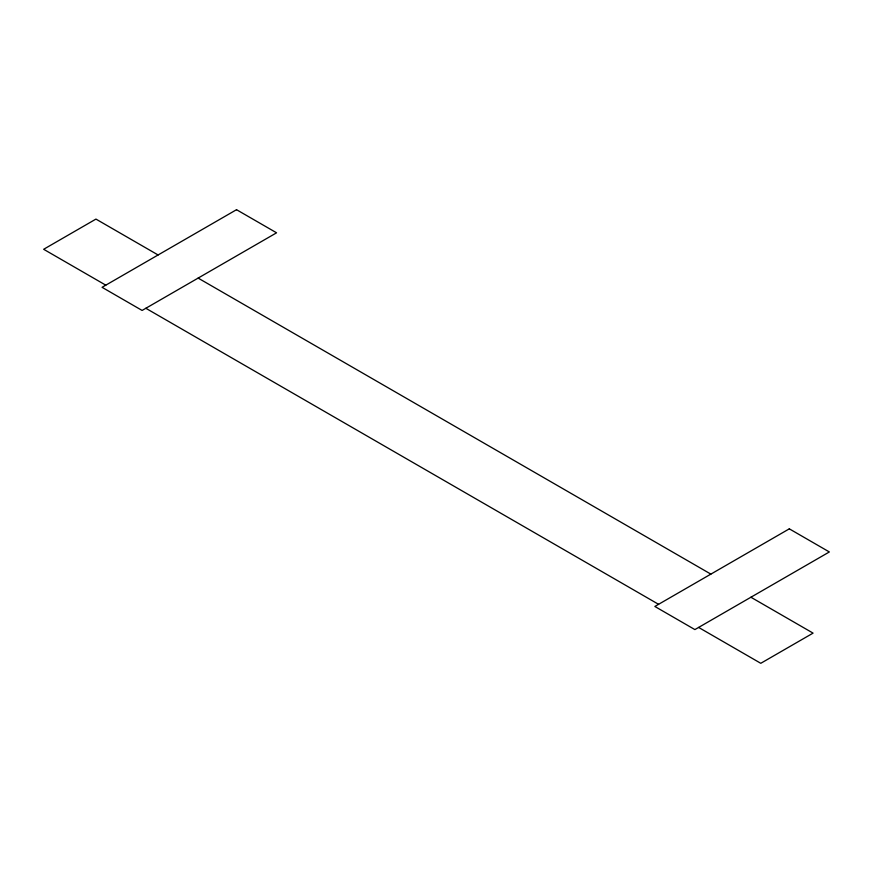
<?xml version="1.0" encoding="UTF-8"?>
<svg xmlns="http://www.w3.org/2000/svg" width="873" height="873" viewBox="0 0 873 873"><rect width="100%" height="100%" fill="white"/><g stroke="black" fill="none" stroke-linecap="round" stroke-linejoin="round"><path stroke-width="1.31" d="M158.089 254.971L95.943 219.09L43.65 249.285L105.797 285.165M198.127 278.094L710.873 574.118M750.911 597.241L813.069 633.121L760.776 663.305L698.629 627.425M145.846 308.278L658.58 604.312M236.528 209.695L102.065 287.315L142.103 310.439L276.566 232.807L236.528 209.695M789.312 528.842L654.848 606.462L694.886 629.586L829.35 551.954L789.312 528.842"/></g></svg>
